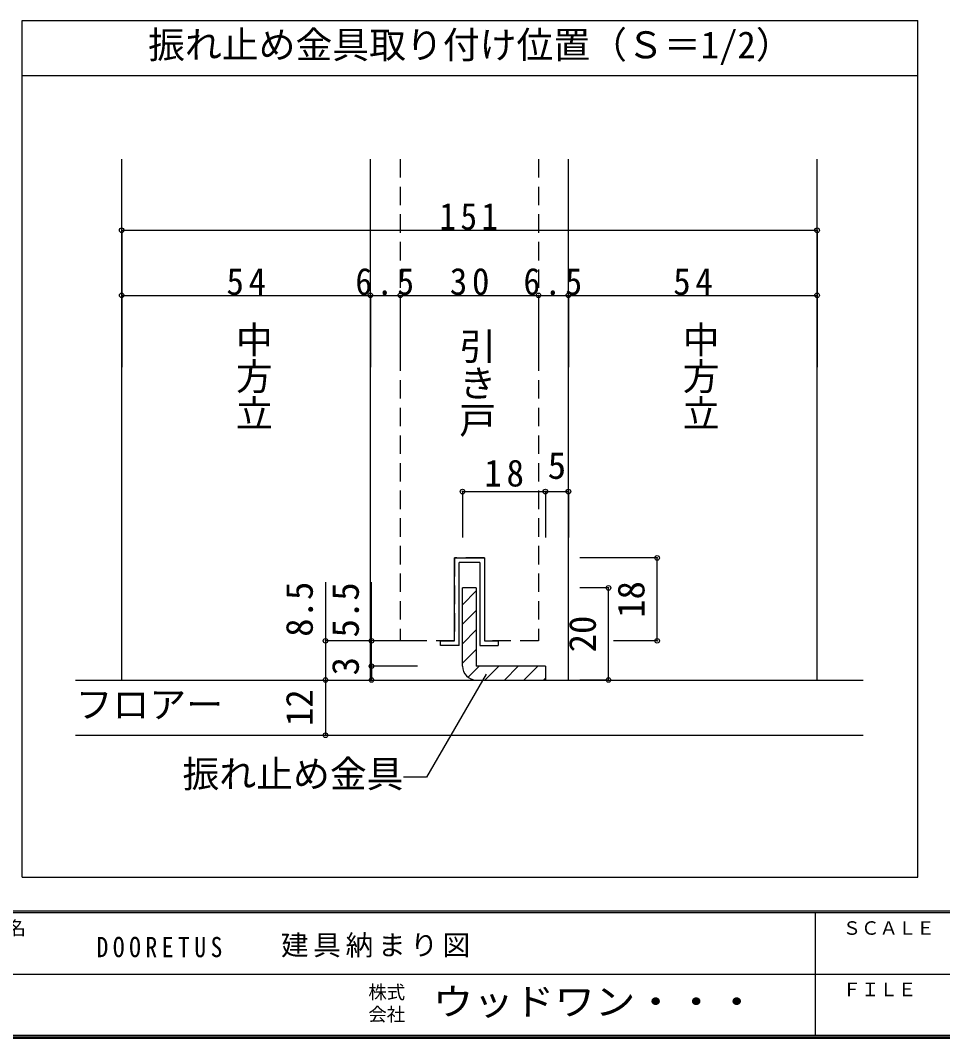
# Model space of a CAD drawing. Units: millimetres at full size, sheet at 1:5, with parts at other scales. Extents: x -973 to 977, y -718 to 696.
# Drawn here: x 44 to 544, y -701 to -148 of the extents above; entities that cross this region are included whole.
import ezdxf
from ezdxf.enums import TextEntityAlignment as Align

# ---------------------------------------------------------------- set-up
doc = ezdxf.new("R2010")
doc.units = ezdxf.units.MM
doc.header["$LTSCALE"] = 5
doc.header["$PDMODE"] = 32
doc.header["$PDSIZE"] = 2.5
doc.linetypes.add('DASHED2', pattern=[3, 2, -1])
for name, color, linetype in [('0-A_文字', 3, 'Continuous'), ('1-3_仕上げ', 2, 'Continuous'), ('1-4_枠', 3, 'Continuous'), ('1-6_扉', 7, 'DASHED2'), ('1-7_金物', 7, 'Continuous'), ('1-A_文字', 7, 'Continuous'), ('1-B_寸法', 7, 'Continuous'), ('1-C_ハッチ', 4, 'Continuous'), ('F-0_補助線', 7, 'Continuous'), ('F-1_枠', 6, 'Continuous'), ('F-A_文字', 7, 'Continuous')]:
    doc.layers.add(name, color=color, linetype=linetype)
doc.styles.add('@ＭＳ ゴシック', font='')
doc.styles.add('ＭＳ ゴシック', font='')
doc.styles.get('@ＭＳ ゴシック').set_extended_font_data('@MS Gothic')
doc.styles.get('ＭＳ ゴシック').set_extended_font_data('MS Gothic')

msp = doc.modelspace()

# ---------------------------------------------------------------- linework, layer by layer
at = {"layer": '0-A_文字'}
for p, q in [((44.54, -613.141), (44.54, -148.141)), ((44.54, -148.141), (530.79, -148.141)), ((530.79, -613.141), (530.79, -148.141)), ((44.54, -178.141), (530.79, -178.141)), ((44.54, -613.141), (530.79, -613.141))]:
    msp.add_line(p, q, dxfattribs=at)
at = {"layer": '1-3_仕上げ'}
for p, q in [((73.614, -506.182), (501.114, -506.182)), ((73.614, -536.182), (501.114, -536.182))]:
    msp.add_line(p, q, dxfattribs=at)
at = {"layer": '1-4_枠'}
for p, q in [((98.614, -506.182), (98.614, -223.406)), ((233.614, -506.182), (233.614, -223.406)), ((341.114, -506.182), (341.114, -223.406)), ((476.114, -506.182), (476.114, -223.406))]:
    msp.add_line(p, q, dxfattribs=at)
at = {"layer": '1-6_扉'}
for p, q in [((249.863, -223.406), (249.863, -484.932)), ((324.863, -223.406), (324.863, -484.932)), ((295.488, -439.932), (295.488, -484.932)), ((279.238, -484.932), (249.863, -484.932)), ((324.863, -484.932), (295.488, -484.932))]:
    msp.add_line(p, q, dxfattribs=at)
msp.add_lwpolyline([(295.488, -439.932), (279.238, -439.932), (279.238, -484.932)], dxfattribs=at)
at = {"layer": '1-7_金物'}
for p, q in [((279.238, -439.932), (295.488, -439.932)), ((295.488, -439.932), (295.488, -484.932)), ((292.988, -442.432), (281.738, -442.432)), ((281.738, -487.432), (281.738, -442.432)), ((292.988, -442.432), (292.988, -487.432)), ((281.738, -487.432), (271.738, -487.432)), ((292.988, -487.432), (302.988, -487.432))]:
    msp.add_line(p, q, dxfattribs=at)
at = {"layer": '1-7_金物', "color": 3}
for p, q in [((283.613, -498.682), (283.613, -456.182)), ((291.113, -456.182), (283.613, -456.182)), ((291.113, -456.182), (291.113, -498.682)), ((328.613, -498.682), (291.113, -498.682)), ((328.613, -498.682), (328.613, -506.182)), ((291.113, -506.182), (328.613, -506.182))]:
    msp.add_line(p, q, dxfattribs=at)
at = {"layer": '1-7_金物'}
for points in [[(271.738, -487.432), (271.738, -484.932), (279.238, -484.932), (279.238, -439.932)], [(295.488, -484.932), (302.988, -484.932), (302.988, -487.432)]]:
    msp.add_lwpolyline(points, dxfattribs=at)
at = {"layer": '1-7_金物', "color": 3}
msp.add_arc((291.113, -498.682), 7.5, 180, 270, dxfattribs=at)
at = {"layer": '1-A_文字'}
for p, q in [((296.413, -502.971), (264.121, -558.902)), ((264.121, -558.902), (251.621, -558.902))]:
    msp.add_line(p, q, dxfattribs=at)
at = {"layer": '1-B_寸法', "color": 4}
for p, q in [((98.614, -262.051), (98.614, -336.293)), ((98.614, -262.051), (476.114, -262.051)), ((476.114, -262.051), (476.114, -336.293)), ((98.614, -297.392), (98.614, -336.293)), ((98.614, -297.392), (233.614, -297.392)), ((233.614, -297.392), (249.863, -297.392)), ((233.614, -297.392), (233.614, -336.293)), ((249.863, -297.392), (324.863, -297.392)), ((249.863, -297.392), (249.863, -336.293)), ((324.863, -297.392), (341.114, -297.392)), ((324.863, -297.392), (324.863, -336.293)), ((341.114, -297.392), (476.114, -297.392)), ((341.114, -297.392), (341.114, -336.293)), ((476.114, -297.392), (476.114, -336.293)), ((283.613, -403.907), (328.613, -403.907)), ((283.613, -403.907), (283.613, -428.907)), ((328.613, -403.907), (328.613, -428.907)), ((328.613, -403.907), (341.114, -403.907)), ((341.114, -403.907), (341.114, -428.907)), ((389.31, -439.932), (347.364, -439.932)), ((389.31, -484.932), (389.31, -439.932)), ((209.238, -453.089), (209.238, -506.182)), ((234.238, -498.682), (234.238, -453.089)), ((362.893, -456.182), (347.364, -456.182)), ((362.893, -506.182), (362.893, -456.182)), ((259.238, -484.932), (209.238, -484.932)), ((389.31, -484.932), (365.53, -484.932)), ((209.238, -506.182), (259.238, -506.182)), ((362.893, -506.182), (347.364, -506.182))]:
    msp.add_line(p, q, dxfattribs=at)
for points in [[(259.238, -498.682), (234.238, -498.682), (234.238, -506.182)], [(209.238, -506.182), (209.238, -536.182), (259.238, -536.182)]]:
    msp.add_lwpolyline(points, dxfattribs=at)
at = {"layer": '1-B_寸法'}
for p in [(98.614, -262.051), (476.114, -262.051), (98.614, -297.392), (233.614, -297.392), (249.863, -297.392), (324.863, -297.392), (341.114, -297.392), (476.114, -297.392), (283.613, -403.907), (328.613, -403.907), (341.114, -403.907), (389.31, -439.932), (362.893, -456.182), (209.238, -484.932), (234.238, -484.932), (389.31, -484.932), (234.238, -498.682), (209.238, -506.182), (234.238, -506.182), (362.893, -506.182), (209.238, -536.182)]:
    msp.add_point(p, dxfattribs=at)
at = {"layer": '1-C_ハッチ'}
for p, q in [((283.613, -465.295), (291.113, -457.795)), ((283.613, -475.902), (291.113, -468.402)), ((283.613, -486.509), (291.113, -479.009)), ((283.613, -497.115), (291.113, -489.615)), ((286.636, -504.699), (292.653, -498.682)), ((295.76, -506.182), (303.26, -498.682)), ((306.366, -506.182), (313.866, -498.682)), ((316.973, -506.182), (324.473, -498.682)), ((327.579, -506.182), (328.611, -505.15))]:
    msp.add_line(p, q, dxfattribs=at)
at = {"layer": 'F-1_枠'}
for p, q in [((976.653, -631.667), (-973.347, -631.667)), ((976.653, -632.5), (-973.347, -632.5)), ((474.986, -632.5), (474.986, -699.167)), ((1.653, -665.833), (974.986, -665.834)), ((976.653, -699.167), (-973.347, -699.167)), ((976.653, -700), (-973.347, -700)), ((976.653, -700.833), (-973.347, -700.833))]:
    msp.add_line(p, q, dxfattribs=at)

# ---------------------------------------------------------------- texts
at = {"layer": '0-A_文字', "color": 7, "style": 'ＭＳ ゴシック'}
msp.add_text('振れ止め金具取り付け位置（Ｓ＝1/2）', height=14.66, dxfattribs=at).set_placement((112.965, -173.141), align=Align.BOTTOM_LEFT)
at = {"layer": '1-A_文字', "style": '@ＭＳ ゴシック'}
for s, p in [('中方立', (158.614, -311.243)), ('中方立', (401.114, -311.243)), ('引き戸', (279.863, -314.892))]:
    msp.add_text(s, height=14.66, rotation=270, dxfattribs=at).set_placement(p, align=Align.BOTTOM_LEFT)
at = {"layer": '1-A_文字', "style": 'ＭＳ ゴシック'}
for s, p in [('フロアー', (73.613, -531.182)), ('振れ止め金具', (131.621, -568.902))]:
    msp.add_text(s, height=14.66, dxfattribs=at).set_placement(p, align=Align.BOTTOM_LEFT)
at = {"layer": '1-B_寸法', "style": 'ＭＳ ゴシック'}
msp.add_text('5', height=14.66, dxfattribs=at).set_placement((329.863, -401.407), align=Align.BOTTOM_LEFT)
for s, p in [('8.5', (206.738, -482.73)), ('5.5', (231.738, -483.089)), ('18', (386.81, -472.432)), ('20', (360.393, -491.182)), ('3', (231.738, -503.669)), ('12', (206.738, -531.182))]:
    msp.add_text(s, height=14.66, rotation=90, dxfattribs=at).set_placement(p, align=Align.BOTTOM_LEFT)
at = {"layer": '1-B_寸法', "char_height": 14.66, "attachment_point": 7, "style": 'ＭＳ ゴシック'}
for s, insert in [('\\T1.27;\\W0.9;151', (271.114, -262.051)), ('\\T1.27;\\W0.95;54', (155.489, -297.392)), ('\\T1.27;\\W0.9;6.5', (225.489, -297.392)), ('\\T1.27;\\W0.95;30', (276.738, -297.392)), ('\\T1.27;\\W0.9;6.5', (316.739, -297.392)), ('\\T1.27;\\W0.95;54', (397.989, -297.392)), ('\\T1.27;\\W0.95;18', (295.488, -401.407))]:
    msp.add_mtext(s, dxfattribs=dict(at, insert=insert))
at = {"layer": 'F-0_補助線', "char_height": 11, "attachment_point": 7, "style": 'ＭＳ ゴシック'}
for s, insert in [('\\T1.39;\\W0.85;DOORETUS', (84.986, -656.798)), ('\\T1.17;建具納まり図', (185.035, -656.798))]:
    msp.add_mtext(s, dxfattribs=dict(at, insert=insert))
at = {"layer": 'F-A_文字', "style": 'ＭＳ ゴシック'}
for s, p in [('図面名', (16.653, -646.667)), ('ＳＣＡＬＥ', (489.986, -646.667)), ('株式', (232.486, -681.5)), ('ＦＩＬＥ', (489.986, -680)), ('会社', (232.486, -693.5))]:
    msp.add_text(s, height=7.331, dxfattribs=at).set_placement(p, align=Align.BOTTOM_LEFT)
at = {"layer": 'F-A_文字', "style": 'ＭＳ ゴシック', "width": 1.1}
msp.add_text('ウッドワン・・・', height=14.66, dxfattribs=at).set_placement((267.486, -692.5), align=Align.BOTTOM_LEFT)

doc.saveas('drawing.dxf')
